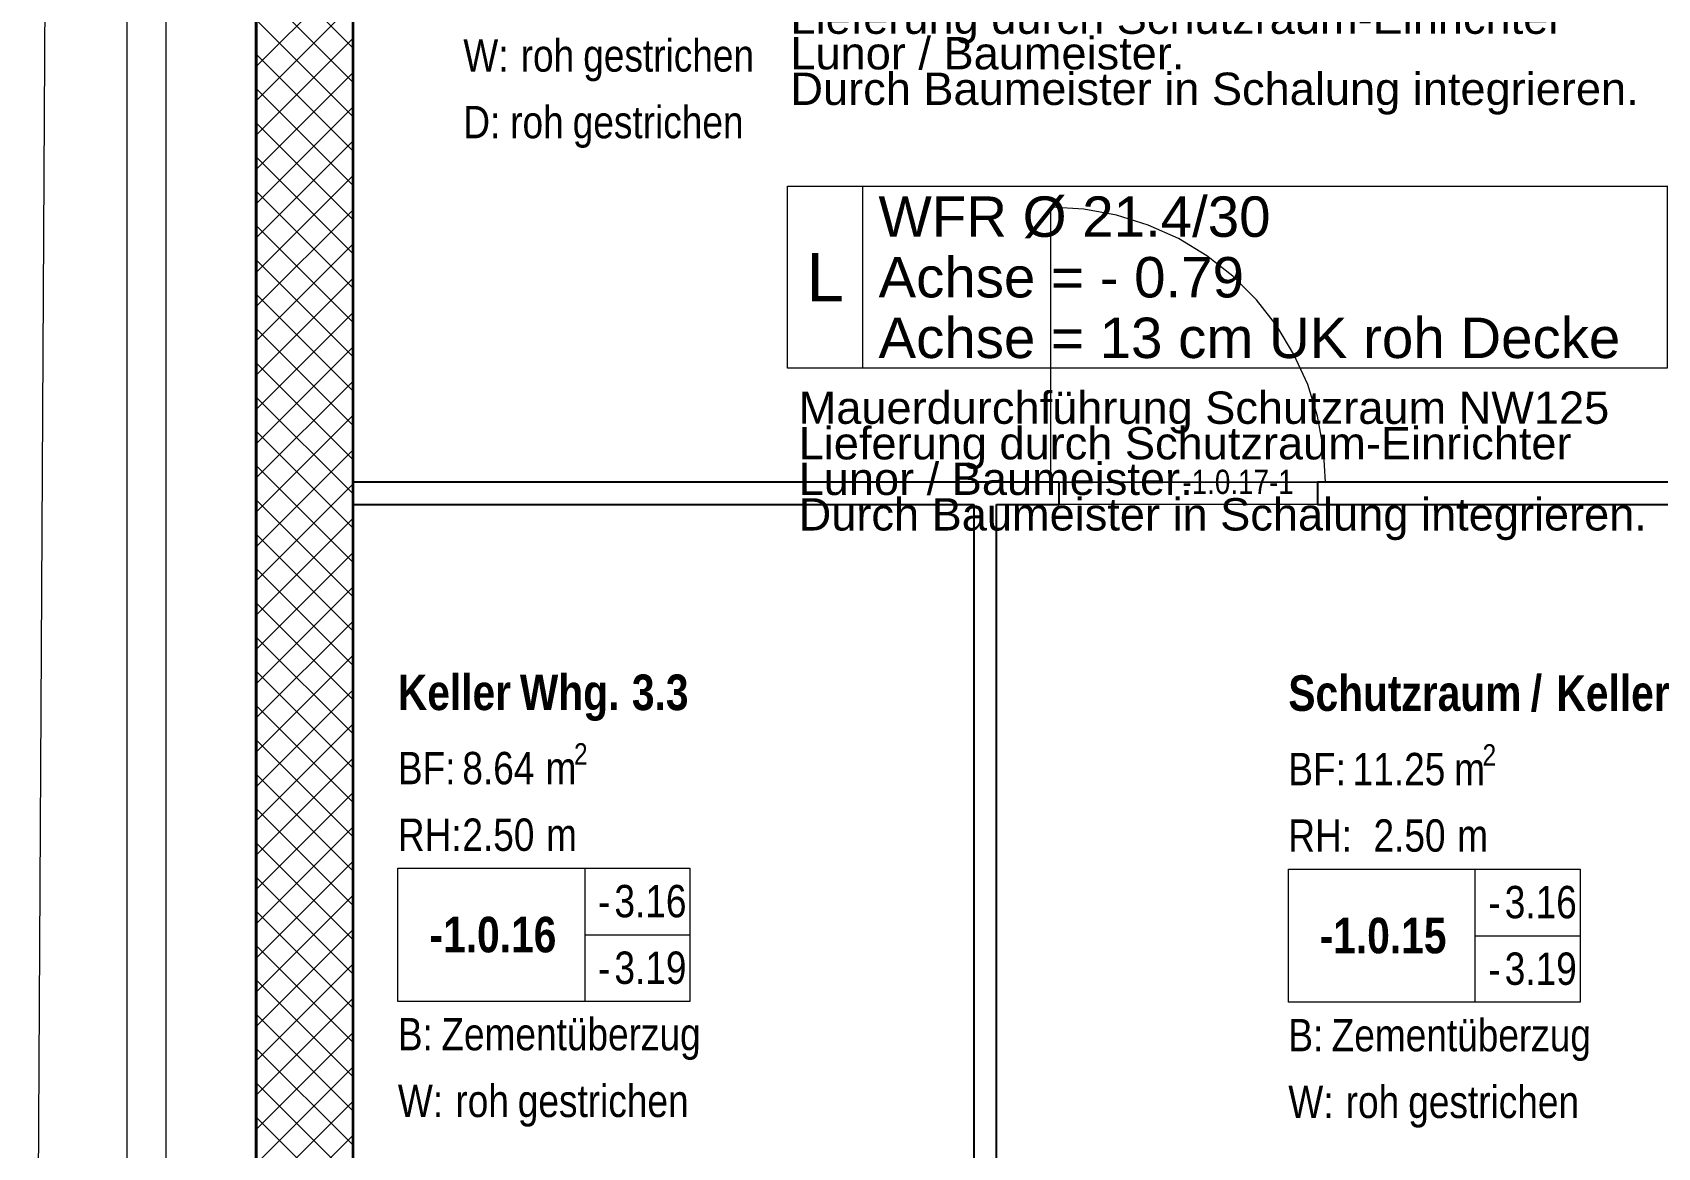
# Model space of a CAD drawing. Extents: x 885 to 2021, y 330 to 1122.
# Drawn here: x 1021.9 to 1122.5, y 630.8 to 699.8 of the extents above; entities that cross this region are included whole.
import ezdxf
from ezdxf.lldxf.tags import DXFTag

# ---------------------------------------------------------------- set-up
doc = ezdxf.new("R2010")
doc.units = 0
doc.layers.get('0').update_dxf_attribs({"lineweight": 18})
for name, color, linetype, lineweight in [('000 Kataster Abbruch', 7, 'Continuous', 25), ('010 Aussenwände Bauteilschraffuren Neu', 7, 'Continuous', 25), ('010 Aussenwände Neu', 7, 'Continuous', 25), ('010 Türen Neu', 7, 'Continuous', 25), ('016 Trennwände Neu', 7, 'Continuous', 25), ('027 Oberhalb Neu', 7, 'Continuous', 25), ('030 Bodenaufbauten Neu', 7, 'Continuous', 25), ('035 Decken Neu', 7, 'Continuous', 25), ('080 Raum Innen Kontur Neu', 7, 'Continuous', 25), ('080 Raum Innen Text Neu', 7, 'Continuous', 25), ('080 Raum Innen Textrahmen Neu', 7, 'Continuous', 25), ('160 Beschriftungen Ausführung Neu', 7, 'Continuous', 25)]:
    doc.layers.add(name, color=color, linetype=linetype, lineweight=lineweight)
doc.layers.add('A_Durchbruchbeschriftung', color=7, linetype='Continuous', lineweight=18, true_color=0x008080)
doc.styles.get("Standard").update_dxf_attribs({"font": 'arial.ttf'})
tags = doc.linetypes.add('Strich 2_1mm', pattern=[0.003, 0.002, -0.001]).pattern_tags.tags
tags[6:7] = [DXFTag(74, 4), DXFTag(75, 0), DXFTag(340, '0'), DXFTag(46, 1.0), DXFTag(50, 0.0), DXFTag(44, 0.0), DXFTag(45, 0.0)]
tags[4:5] = [DXFTag(74, 4), DXFTag(75, 0), DXFTag(340, '0'), DXFTag(46, 1.0), DXFTag(50, 0.0), DXFTag(44, 0.0), DXFTag(45, 0.0)]
tags = doc.linetypes.add('Strichpunkt 3_1_1mm Achsen', pattern=[0.005, 0.003, -0.001, 0, -0.001]).pattern_tags.tags
tags[10:11] = [DXFTag(74, 4), DXFTag(75, 0), DXFTag(340, '0'), DXFTag(46, 1.0), DXFTag(50, 0.0), DXFTag(44, 0.0), DXFTag(45, 0.0)]
tags[8:9] = [DXFTag(74, 4), DXFTag(75, 0), DXFTag(340, '0'), DXFTag(46, 1.0), DXFTag(50, 0.0), DXFTag(44, 0.0), DXFTag(45, 0.0)]
tags[6:7] = [DXFTag(74, 4), DXFTag(75, 0), DXFTag(340, '0'), DXFTag(46, 1.0), DXFTag(50, 0.0), DXFTag(44, 0.0), DXFTag(45, 0.0)]
tags[4:5] = [DXFTag(74, 4), DXFTag(75, 0), DXFTag(340, '0'), DXFTag(46, 1.0), DXFTag(50, 0.0), DXFTag(44, 0.0), DXFTag(45, 0.0)]
tags = doc.linetypes.add('Unsichtbare Linie', pattern='A,0,[1,5773_032 -1.UG1.shx,S=10,R=0,X=0,Y=0],-10,0', length=10).pattern_tags.tags
tags[14:15] = [DXFTag(74, 4), DXFTag(75, 0), DXFTag(340, '0'), DXFTag(46, 1.0), DXFTag(50, 0.0), DXFTag(44, 0.0), DXFTag(45, 0.0)]
tags[12:13] = [DXFTag(74, 4), DXFTag(75, 0), DXFTag(340, '0'), DXFTag(46, 1.0), DXFTag(50, 0.0), DXFTag(44, 0.0), DXFTag(45, 0.0)]

# ---------------------------------------------------------------- blocks, each defined once
blk = doc.blocks.new('Referenz-A0T8DHYUAL', base_point=(896.59, 372.19))
at = {"layer": '000 Kataster Abbruch', "color": 0, "linetype": 'Strich 2_1mm', "lineweight": 13, "ltscale": 0.002197}
blk.add_line((1023.16, 782.83), (1021.93, 566.61), dxfattribs=at)
at = {"layer": '010 Aussenwände Bauteilschraffuren Neu', "color": 0, "linetype": 'Continuous', "lineweight": 0, "ltscale": 0.0169}
for p, q in [((1041.78, 698.84), (1035.78, 704.84)), ((1035.78, 697.7), (1041.78, 703.7)), ((1041.78, 696.72), (1035.78, 702.72)), ((1035.78, 695.58), (1041.78, 701.58)), ((1041.78, 694.6), (1035.78, 700.6)), ((1035.78, 693.46), (1041.78, 699.46)), ((1041.78, 692.47), (1035.78, 698.47)), ((1035.78, 691.34), (1041.78, 697.34)), ((1041.78, 690.35), (1035.78, 696.35)), ((1035.78, 689.22), (1041.78, 695.22)), ((1041.78, 688.23), (1035.78, 694.23)), ((1035.78, 687.1), (1041.78, 693.1)), ((1041.78, 686.11), (1035.78, 692.11)), ((1035.78, 684.97), (1041.78, 690.97)), ((1041.78, 683.99), (1035.78, 689.99)), ((1035.78, 682.85), (1041.78, 688.85)), ((1041.78, 681.87), (1035.78, 687.87)), ((1035.78, 680.73), (1041.78, 686.73)), ((1041.78, 679.75), (1035.78, 685.75)), ((1035.78, 678.61), (1041.78, 684.61)), ((1041.78, 677.62), (1035.78, 683.62)), ((1035.78, 676.49), (1041.78, 682.49)), ((1041.78, 675.5), (1035.78, 681.5)), ((1035.78, 674.37), (1041.78, 680.37)), ((1041.78, 673.38), (1035.78, 679.38)), ((1035.78, 672.25), (1041.78, 678.25)), ((1041.78, 671.26), (1035.78, 677.26)), ((1035.78, 670.13), (1041.78, 676.13)), ((1041.78, 669.14), (1035.78, 675.14)), ((1035.78, 668), (1041.78, 674)), ((1041.78, 667.02), (1035.78, 673.02)), ((1035.78, 665.88), (1041.78, 671.88)), ((1041.78, 664.9), (1035.78, 670.9)), ((1035.78, 663.76), (1041.78, 669.76)), ((1041.78, 662.78), (1035.78, 668.78)), ((1035.78, 661.64), (1041.78, 667.64)), ((1041.78, 660.65), (1035.78, 666.65)), ((1035.78, 659.52), (1041.78, 665.52)), ((1041.78, 658.53), (1035.78, 664.53)), ((1035.78, 657.4), (1041.78, 663.4)), ((1041.78, 656.41), (1035.78, 662.41)), ((1035.78, 655.28), (1041.78, 661.28)), ((1041.78, 654.29), (1035.78, 660.29)), ((1035.78, 653.15), (1041.78, 659.15)), ((1041.78, 652.17), (1035.78, 658.17)), ((1035.78, 651.03), (1041.78, 657.03)), ((1041.78, 650.05), (1035.78, 656.05)), ((1035.78, 648.91), (1041.78, 654.91)), ((1041.78, 647.93), (1035.78, 653.93)), ((1035.78, 646.79), (1041.78, 652.79)), ((1041.78, 645.8), (1035.78, 651.8)), ((1035.78, 644.67), (1041.78, 650.67)), ((1041.78, 643.68), (1035.78, 649.68)), ((1035.78, 642.55), (1041.78, 648.55)), ((1041.78, 641.56), (1035.78, 647.56)), ((1035.78, 640.43), (1041.78, 646.43)), ((1041.78, 639.44), (1035.78, 645.44)), ((1035.78, 638.31), (1041.78, 644.31)), ((1041.78, 637.32), (1035.78, 643.32)), ((1035.78, 636.18), (1041.78, 642.18)), ((1041.78, 635.2), (1035.78, 641.2)), ((1035.78, 634.06), (1041.78, 640.06)), ((1041.78, 633.08), (1035.78, 639.08)), ((1035.78, 631.94), (1041.78, 637.94)), ((1041.78, 630.96), (1035.78, 636.96)), ((1035.78, 629.82), (1041.78, 635.82)), ((1041.78, 628.83), (1035.78, 634.83)), ((1035.78, 627.7), (1041.78, 633.7)), ((1041.78, 626.71), (1035.78, 632.71)), ((1035.78, 625.58), (1041.78, 631.58))]:
    blk.add_line(p, q, dxfattribs=at)
at = {"layer": '010 Aussenwände Neu', "color": 0, "lineweight": 35}
for p, q in [((1035.78, 749.6), (1035.78, 476.6)), ((1041.78, 580.6), (1041.78, 743.6))]:
    blk.add_line(p, q, dxfattribs=at)
at = {"layer": '010 Türen Neu', "color": 0, "linetype": 'Continuous', "lineweight": 13, "ltscale": 0.0169}
for p, q in [((1086.99, 688.88), (1084.94, 689)), ((1089.01, 688.51), (1086.99, 688.88)), ((1090.97, 687.9), (1089.01, 688.51)), ((1092.84, 687.06), (1090.97, 687.9)), ((1094.6, 685.99), (1092.84, 687.06)), ((1096.21, 684.73), (1094.6, 685.99)), ((1097.67, 683.28), (1096.21, 684.73)), ((1098.93, 681.66), (1097.67, 683.28)), ((1099.99, 679.9), (1098.93, 681.66)), ((1100.84, 678.03), (1099.99, 679.9)), ((1101.45, 676.07), (1100.84, 678.03)), ((1101.82, 674.05), (1101.45, 676.07)), ((1101.94, 672), (1101.82, 674.05))]:
    blk.add_line(p, q, dxfattribs=at)
at = {"layer": '010 Türen Neu', "color": 0, "lineweight": 13}
for p, q in [((1084.94, 672), (1084.94, 689)), ((1085.44, 670.6), (1085.44, 672)), ((1085.44, 672), (1085.44, 670.6)), ((1101.44, 670.6), (1101.44, 672)), ((1101.44, 672), (1101.44, 670.6))]:
    blk.add_line(p, q, dxfattribs=at)
at = {"layer": '010 Türen Neu', "color": 0, "linetype": 'Strichpunkt 3_1_1mm Achsen', "lineweight": 13, "ltscale": 0.0169}
for p, q in [((1101.44, 672), (1085.44, 672)), ((1101.44, 670.6), (1085.44, 670.6))]:
    blk.add_line(p, q, dxfattribs=at)
at = {"layer": '010 Türen Neu', "color": 0, "lineweight": -2}
for p, q in [((1085.44, 672), (1085.44, 670.6)), ((1085.44, 672), (1085.44, 670.6)), ((1101.44, 672), (1101.44, 670.6)), ((1101.44, 672), (1101.44, 670.6))]:
    blk.add_line(p, q, dxfattribs=at)
at = {"layer": '016 Trennwände Neu', "color": 0, "lineweight": -2}
for p, q in [((1085.44, 672), (1041.78, 672)), ((1041.78, 672), (1041.78, 670.6)), ((1085.44, 672), (1085.44, 670.6)), ((1131.58, 672), (1101.44, 672)), ((1101.44, 672), (1101.44, 670.6)), ((1041.78, 670.6), (1080.18, 670.6)), ((1080.18, 670.6), (1080.18, 628.78)), ((1081.58, 628.78), (1081.58, 670.6)), ((1081.58, 670.6), (1085.44, 670.6)), ((1101.44, 670.6), (1131.58, 670.6))]:
    blk.add_line(p, q, dxfattribs=at)
at = {"layer": '027 Oberhalb Neu', "color": 0, "linetype": 'Strichpunkt 3_1_1mm Achsen', "lineweight": 13, "ltscale": 0.0169}
blk.add_line((1030.18, 755), (1030.18, 552.6), dxfattribs=at)
at = {"layer": '027 Oberhalb Neu', "color": 0, "linetype": 'Strichpunkt 3_1_1mm Achsen', "lineweight": 35, "ltscale": 0.1225}
blk.add_line((1035.78, 558), (1035.78, 749.6), dxfattribs=at)
at = {"layer": '030 Bodenaufbauten Neu', "color": 0, "linetype": 'Continuous', "lineweight": 13, "ltscale": 0.0169}
blk.add_line((1041.78, 580.6), (1041.78, 743.6), dxfattribs=at)
at = {"layer": '035 Decken Neu', "color": 0, "linetype": 'Strich 2_1mm', "lineweight": 13, "ltscale": 0.002197}
blk.add_line((1027.78, 468.6), (1027.78, 757.6), dxfattribs=at)
at = {"layer": '035 Decken Neu', "color": 0, "linetype": 'Unsichtbare Linie', "lineweight": 13, "ltscale": 0.002197}
blk.add_line((1027.78, 468.6), (1027.78, 757.6), dxfattribs=at)
blk.add_line((1027.78, 468.6), (1027.78, 757.6), dxfattribs=at)
at = {"layer": '080 Raum Innen Kontur Neu', "color": 0, "linetype": 'Continuous', "lineweight": 13, "ltscale": 0.0169}
for p, q in [((1041.78, 743.6), (1041.78, 672)), ((1041.78, 672), (1131.58, 672)), ((1080.18, 670.6), (1041.78, 670.6)), ((1041.78, 670.6), (1041.78, 580.6)), ((1080.18, 580.6), (1080.18, 670.6)), ((1081.58, 670.6), (1081.58, 580.6)), ((1131.58, 670.6), (1081.58, 670.6))]:
    blk.add_line(p, q, dxfattribs=at)
at = {"layer": '080 Raum Innen Textrahmen Neu', "color": 0, "lineweight": 13}
for p, q in [((1044.54, 648.1), (1062.61, 648.1)), ((1044.54, 639.86), (1044.54, 648.1)), ((1056.1, 648.1), (1056.1, 639.86)), ((1062.61, 648.1), (1062.61, 639.86)), ((1099.64, 639.81), (1099.64, 648.04)), ((1099.64, 648.04), (1117.7, 648.04)), ((1111.19, 648.04), (1111.19, 639.81)), ((1117.7, 648.04), (1117.7, 639.81)), ((1056.1, 643.98), (1062.61, 643.98)), ((1111.19, 643.92), (1117.7, 643.92)), ((1062.61, 639.86), (1044.54, 639.86)), ((1117.7, 639.81), (1099.64, 639.81))]:
    blk.add_line(p, q, dxfattribs=at)
at = {"layer": '080 Raum Innen Text Neu', "color": 0, "linetype": 'Continuous', "lineweight": 13, "ltscale": 0.002197, "attachment_point": 1}
for s, insert, char_height in [('{\\fArial Narrow;W:}', (1048.59, 699.39), 2), ('{\\fArial Narrow;roh}', (1052.14, 699.39), 2), ('{\\fArial Narrow;gestrichen}', (1056.01, 699.39), 2), ('{\\fArial Narrow;D:}', (1048.59, 695.27), 2), ('{\\fArial Narrow;roh}', (1051.49, 695.27), 2), ('{\\fArial Narrow;gestrichen}', (1055.36, 695.27), 2), ('{\\fArial Narrow|b1|i0;Keller}', (1044.54, 660.09), 2.2), ('{\\fArial Narrow|b1|i0;Whg.}', (1052.09, 660.09), 2.2), ('{\\fArial Narrow|b1|i0;3.3}', (1059.02, 660.09), 2.2), ('{\\fArial Narrow|b1|i0;Schutzraum}', (1099.64, 660.04), 2.2), ('{\\fArial Narrow|b1|i0;/}', (1114.64, 660.04), 2.2), ('{\\fArial Narrow|b1|i0;Keller}', (1116.23, 660.04), 2.2), ('{\\fArial Narrow;2}', (1055.44, 655.84), 1.32), ('{\\fArial Narrow;2}', (1111.66, 655.78), 1.32), ('{\\fArial Narrow;BF:}', (1044.54, 655.3), 2), ('{\\fArial Narrow;8.64}', (1048.53, 655.3), 2), ('{\\fArial Narrow;m}', (1053.68, 655.3), 2), ('{\\fArial Narrow;BF:}', (1099.64, 655.24), 2), ('{\\fArial Narrow;11.25}', (1103.62, 655.24), 2), ('{\\fArial Narrow;m}', (1109.9, 655.24), 2), ('{\\fArial Narrow;RH:}', (1044.54, 651.18), 2), ('{\\fArial Narrow;2.50}', (1048.53, 651.18), 2), ('{\\fArial Narrow;m}', (1053.71, 651.18), 2), ('{\\fArial Narrow;RH:}', (1099.64, 651.12), 2), ('{\\fArial Narrow;2.50}', (1104.91, 651.13), 2), ('{\\fArial Narrow;m}', (1110.09, 651.13), 2), ('{\\fArial Narrow;3.16}', (1057.94, 647.07), 2), ('{\\fArial Narrow;3.16}', (1113.03, 647.01), 2), ('{\\fArial Narrow;-}', (1056.92, 647.04), 2), ('{\\fArial Narrow;-}', (1112.01, 646.98), 2), ('{\\fArial Narrow|b1|i0;-1.0.16}', (1046.5, 645.1), 2.2), ('{\\fArial Narrow|b1|i0;-1.0.15}', (1101.58, 645.04), 2.2), ('{\\fArial Narrow;3.19}', (1057.94, 642.95), 2), ('{\\fArial Narrow;3.19}', (1113.03, 642.89), 2), ('{\\fArial Narrow;-}', (1056.92, 642.92), 2), ('{\\fArial Narrow;-}', (1112.01, 642.87), 2), ('{\\fArial Narrow;B:}', (1044.54, 638.84), 2), ('{\\fArial Narrow;Zementüberzug}', (1047.23, 638.84), 2), ('{\\fArial Narrow;B:}', (1099.64, 638.78), 2), ('{\\fArial Narrow;Zementüberzug}', (1102.32, 638.78), 2), ('{\\fArial Narrow;W:}', (1044.54, 634.71), 2), ('{\\fArial Narrow;roh}', (1048.1, 634.71), 2), ('{\\fArial Narrow;gestrichen}', (1051.96, 634.71), 2), ('{\\fArial Narrow;W:}', (1099.64, 634.65), 2), ('{\\fArial Narrow;roh}', (1103.19, 634.65), 2), ('{\\fArial Narrow;gestrichen}', (1107.06, 634.65), 2)]:
    blk.add_mtext(s, dxfattribs=dict(at, insert=insert, char_height=char_height))
at = {"layer": '160 Beschriftungen Ausführung Neu', "color": 0, "linetype": 'Continuous', "lineweight": 13, "ltscale": 0.0169, "insert": (1093.09, 672.76), "char_height": 1.5, "attachment_point": 1}
blk.add_mtext('{\\fArial Narrow;-1.0.17-1}', dxfattribs=at)
blk = doc.blocks.new('Durchbruch beschriften-A0T8DI12AL', base_point=(1068.65, 679.05))
at = {"color": 0, "linetype": 'ByBlock', "lineweight": -2, "ltscale": 0.18}
for p, q in [((1123.09, 690.3), (1131.85, 691.8)), ((1068.65, 679.05), (1068.65, 690.3)), ((1068.65, 690.3), (1123.09, 690.3)), ((1073.31, 679.05), (1073.31, 690.3)), ((1123.09, 690.3), (1123.09, 679.05)), ((1123.09, 679.05), (1068.65, 679.05))]:
    blk.add_line(p, q, dxfattribs=at)
at = {"color": 0, "linetype": 'ByBlock', "lineweight": -2, "ltscale": 0.18, "char_height": 2.5, "attachment_point": 1}
for s, insert in [('{\\fArial; WFR Ø 21.4/30 }', (1073.31, 689.67)), ('{\\fArial; Achse = - 0.79 }', (1073.31, 685.92)), ('{\\fArial; Achse = 13 cm UK roh Decke   }', (1073.31, 682.17))]:
    blk.add_mtext(s, dxfattribs=dict(at, insert=insert))
at = {"color": 5, "linetype": 'ByBlock', "lineweight": -2, "ltscale": 0.18, "true_color": 0x0000ff, "insert": (1069.82, 686.17), "char_height": 3, "attachment_point": 1}
blk.add_mtext('{\\fArial;L}', dxfattribs=at)

msp = doc.modelspace()

# ---------------------------------------------------------------- block references
at = {"color": 8, "lineweight": 25, "ltscale": 0.25, "true_color": 0x808080}
msp.add_blockref('Referenz-A0T8DHYUAL', (896.59, 372.19), dxfattribs=at)
at = {"layer": 'A_Durchbruchbeschriftung', "ltscale": 0.18}
msp.add_blockref('Durchbruch beschriften-A0T8DI12AL', (1068.65, 679.05), dxfattribs=at)

# ---------------------------------------------------------------- texts
at = {"layer": 'A_Durchbruchbeschriftung', "ltscale": 0.18, "char_height": 2, "attachment_point": 1}
for s, insert in [('{\\fArial;Lieferung durch Schutzraum-Einrichter }', (1068.83, 701.73)), ('{\\fArial;Lunor / Baumeister.}', (1068.83, 699.53)), ('{\\fArial;Durch Baumeister in Schalung integrieren.}', (1068.83, 697.33)), ('{\\fArial;Mauerdurchführung Schutzraum NW125}', (1069.34, 677.6)), ('{\\fArial;Lieferung durch Schutzraum-Einrichter }', (1069.34, 675.4)), ('{\\fArial;Lunor / Baumeister.}', (1069.34, 673.2)), ('{\\fArial;Durch Baumeister in Schalung integrieren.}', (1069.34, 671))]:
    msp.add_mtext(s, dxfattribs=dict(at, insert=insert))

doc.saveas('drawing.dxf')
